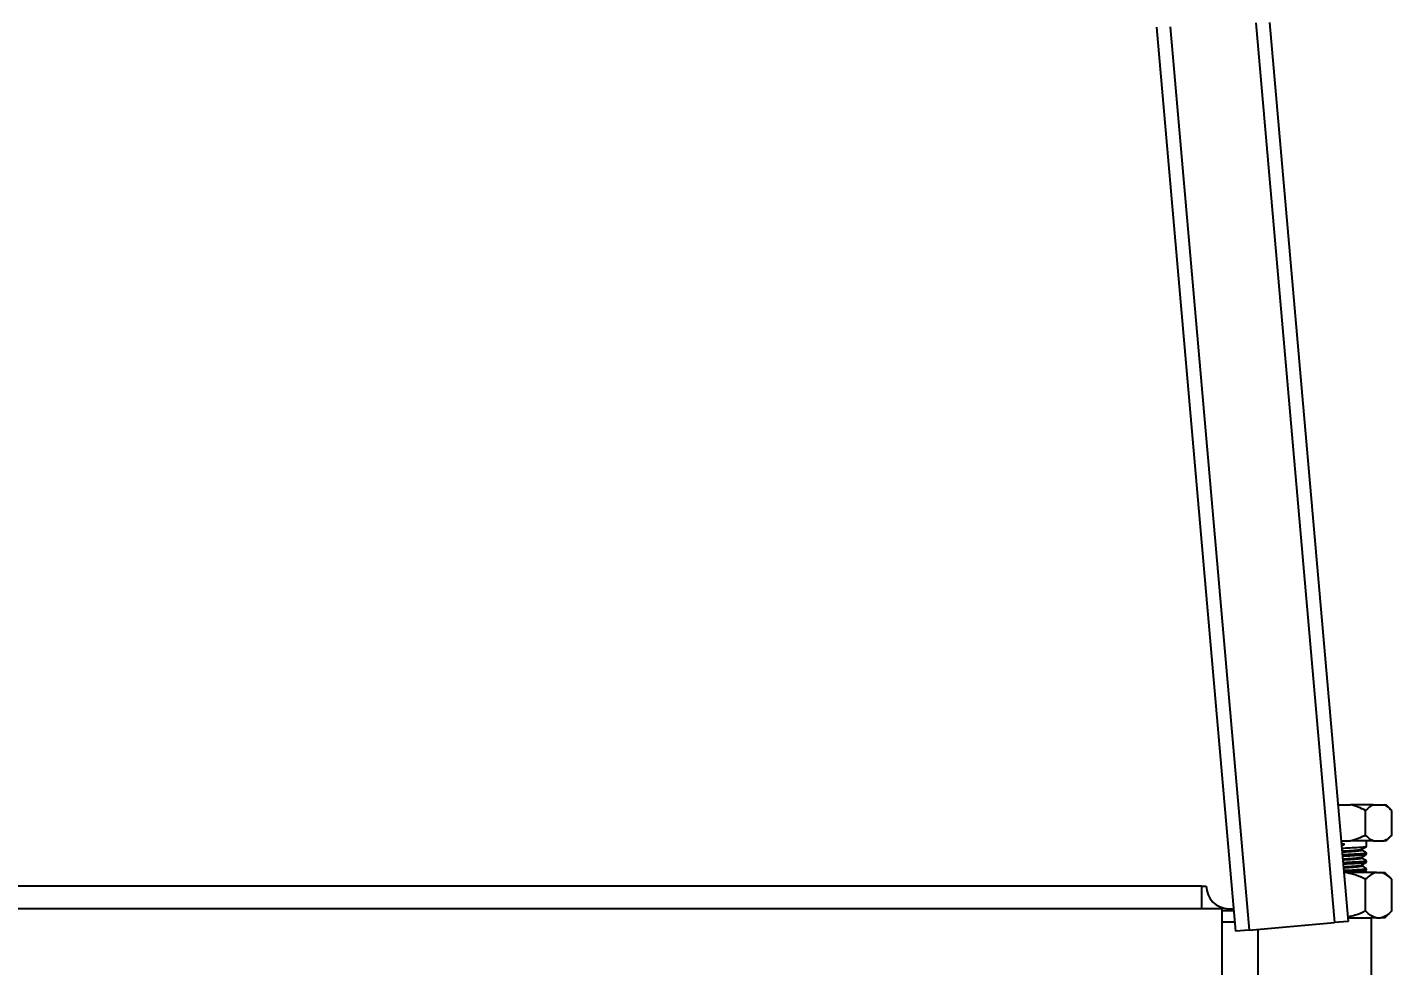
# Model space of a CAD drawing. Header units: millimetres. Extents: x 2 to 418, y 2 to 295.
# Drawn here: x 70.27 to 90.41, y 80.42 to 94.26 of the extents above; entities that cross this region are included whole.
import ezdxf

# ---------------------------------------------------------------- set-up
doc = ezdxf.new("R2010")
doc.units = ezdxf.units.MM
doc.styles.add('SLDTEXTSTYLE0', font='TXT', dxfattribs={"width": 0.75})
doc.dimstyles.new('SLDDIMSTYLE0', dxfattribs={"dimtxt": 3.175, "dimasz": 3.302, "dimexe": 0, "dimexo": 0.0625, "dimgap": 0.79375, "dimtad": 0, "dimtih": 1, "dimtoh": 1, "dimlfac": 15, "dimrnd": 1e-09, "dimzin": 4, "dimdsep": 46, "dimtxsty": 'SLDTEXTSTYLE0', "dimsah": 1, "dimcen": 0.09, "dimadec": 0, "dimazin": 1, "dimtfac": 1, "dimtmove": 0, "dimatfit": 0, "dimfxl": 0, "dimfrac": 2, "dimtolj": 1, "dimtzin": 12, "dimarcsym": 0})

# ---------------------------------------------------------------- blocks, each defined once
blk = doc.blocks.new('_D')
at = {"color": 7, "linetype": 'Continuous', "lineweight": 0}
for p, q in [((37.671, 80.124), (37.671, 86.474)), ((69.001, 80.124), (34.496, 80.124)), ((53.668, 74.391), (34.496, 74.391)), ((37.671, 67.597), (37.671, 74.391)), ((31.321, 67.597), (37.671, 67.597))]:
    blk.add_line(p, q, dxfattribs=at)
at = {"color": 7, "linetype": 'Continuous', "lineweight": 18}
for points in [[(37.671, 80.124), (38.179, 83.426), (37.163, 83.426)], [(37.671, 74.391), (37.163, 71.089), (38.179, 71.089)]]:
    blk.add_solid(points, dxfattribs=at)
at = {"color": 7, "linetype": 'Continuous', "lineweight": 18, "char_height": 3.175, "attachment_point": 1, "style": 'SLDTEXTSTYLE0'}
for s, insert in [('%%c', (15.976, 69.137)), ('86.00', (20.764, 69.185))]:
    blk.add_mtext(s, dxfattribs=dict(at, insert=insert))

msp = doc.modelspace()

# ---------------------------------------------------------------- linework, layer by layer
at = {"color": 7, "linetype": 'Continuous', "lineweight": 25}
for p, q in [((86.93767, 94.25731), (88.10418, 80.92398)), ((87.13767, 94.26604), (88.30342, 80.94141)), ((88.40434, 94.32135), (89.56527, 81.05181)), ((88.60433, 94.33008), (89.76451, 81.06924)), ((89.6139, 82.79064), (89.80135, 82.79064)), ((90.13318, 82.79064), (89.80135, 82.79064)), ((90.13318, 82.79064), (90.29686, 82.79064)), ((90.29686, 82.79064), (90.32414, 82.79064)), ((90.40747, 82.70731), (90.32414, 82.79064)), ((90.02257, 82.34064), (90.02257, 82.70731)), ((90.40747, 82.34064), (90.40747, 82.70731)), ((89.66057, 82.25731), (89.80135, 82.25731)), ((89.66337, 82.2253), (89.70684, 82.21398)), ((89.66436, 82.21398), (89.70684, 82.21398)), ((89.66552, 82.20064), (89.70684, 82.20064)), ((89.66645, 82.1901), (89.70684, 82.20064)), ((89.70684, 82.20064), (89.70684, 82.21398)), ((90.13318, 82.25731), (89.80135, 82.25731)), ((90.03767, 82.17814), (90.03767, 82.25731)), ((90.13318, 82.25731), (90.29686, 82.25731)), ((90.32414, 82.25731), (90.29686, 82.25731)), ((90.32414, 82.25731), (90.40747, 82.34064)), ((89.96224, 82.00468), (89.96224, 82.01718)), ((89.96254, 82.12133), (89.96254, 82.13388)), ((90.03185, 81.96287), (90.03767, 81.96148)), ((90.03216, 82.07946), (90.03767, 82.07814)), ((90.03767, 82.06148), (90.03767, 82.07814)), ((90.03767, 81.94481), (90.03767, 81.96148)), ((90.18266, 81.79064), (89.70238, 81.79064)), ((89.96223, 81.88811), (89.96223, 81.90059)), ((90.03233, 81.84609), (90.03767, 81.84481)), ((90.03767, 81.82814), (90.03767, 81.84481)), ((90.18266, 81.79064), (90.24738, 81.79064)), ((90.24738, 81.79064), (90.30747, 81.79064)), ((90.40747, 81.69064), (90.30747, 81.79064)), ((87.60434, 81.59064), (52.93767, 81.59064)), ((87.60434, 81.59064), (87.671, 81.59064)), ((87.60434, 81.25731), (87.60434, 81.59064)), ((90.02257, 81.22398), (90.02257, 81.69064)), ((90.0318, 81.71007), (90.03767, 81.71148)), ((90.40747, 81.22398), (90.40747, 81.69064)), ((87.60434, 81.25731), (52.93767, 81.25731)), ((87.90434, 81.25731), (87.60434, 81.25731)), ((87.90434, 81.22398), (87.90434, 81.27266)), ((87.90434, 81.05731), (87.90434, 81.22398)), ((88.07794, 81.22398), (87.90434, 81.22398)), ((88.00434, 81.25731), (88.07502, 81.25731)), ((90.30747, 81.12398), (90.40747, 81.22398)), ((87.90434, 74.92398), (87.90434, 81.05731)), ((88.30342, 80.94141), (89.56527, 81.05181)), ((88.43767, 74.92398), (88.43767, 80.95315)), ((89.76451, 81.06924), (89.56527, 81.05181)), ((89.75972, 81.12398), (90.10434, 81.12398)), ((90.18266, 81.12398), (90.10434, 81.12398)), ((90.10434, 81.12398), (90.10434, 79.45731)), ((90.18266, 81.12398), (90.24738, 81.12398)), ((90.30747, 81.12398), (90.24738, 81.12398)), ((88.30342, 80.94141), (88.10418, 80.92398))]:
    msp.add_line(p, q, dxfattribs=at)
at = {"color": 8, "linetype": 'Continuous', "lineweight": 25}
msp.add_line((88.09252, 81.05731), (87.90434, 81.05731), dxfattribs=at)
at = {"color": 7, "linetype": 'Continuous', "lineweight": 25}
msp.add_arc((88.00434, 81.59064), 0.33333, 180, 270, dxfattribs=at)
for points in [[(90.02257, 82.70731), (89.95171, 82.74274), (89.87862, 82.77222), (89.80135, 82.79064)], [(90.13318, 82.79064), (90.09455, 82.77222), (90.058, 82.74274), (90.02257, 82.70731)], [(90.40747, 82.70731), (90.37204, 82.74274), (90.33549, 82.77222), (90.29686, 82.79064)], [(90.02257, 82.34064), (89.95171, 82.30522), (89.87862, 82.27573), (89.80135, 82.25731)], [(90.13318, 82.25731), (90.09455, 82.27573), (90.058, 82.30522), (90.02257, 82.34064)], [(90.40747, 82.34064), (90.37204, 82.30522), (90.33549, 82.27573), (90.29686, 82.25731)]]:
    msp.add_open_spline(points, degree=3, dxfattribs=at)
for points, knots in [([(89.66991, 82.15051), (89.71116, 82.15243), (89.80468, 82.15678), (89.92699, 82.16356), (90.01967, 82.17085), (90.03167, 82.17571), (90.03767, 82.17814)], [0, 0, 0, 0, 0.20831337, 0.47220891, 0.73610446, 1, 1, 1, 1]), ([(89.96153, 82.13329), (89.97425, 82.14067), (89.99969, 82.15543), (90.02513, 82.17018), (90.03786, 82.17755)], [0, 0, 0, 0, 0.49985757, 1, 1, 1, 1]), ([(89.67365, 82.10774), (89.70196, 82.10937), (89.76745, 82.11314), (89.85645, 82.119), (89.92385, 82.1253), (89.95948, 82.13003), (89.95798, 82.13272), (89.95765, 82.13329)], [0, 0, 0, 0, 0.19200265, 0.44413485, 0.68503718, 0.93235305, 1, 1, 1, 1]), ([(89.67481, 82.09447), (89.70273, 82.09608), (89.76784, 82.09983), (89.85628, 82.10567), (89.92444, 82.11197), (89.96135, 82.11718), (89.9586, 82.12035), (89.95768, 82.12141)], [0, 0, 0, 0, 0.179624, 0.41882655, 0.64737511, 0.88200832, 1, 1, 1, 1]), ([(90.03767, 82.07814), (90.03167, 82.07571), (90.01968, 82.07085), (89.92694, 82.06356), (89.80732, 82.05692), (89.71687, 82.05271), (89.67862, 82.05093)], [0, 0, 0, 0, 0.26791977, 0.53583955, 0.80375932, 1, 1, 1, 1]), ([(89.68007, 82.03433), (89.71782, 82.03609), (89.80776, 82.04028), (89.92694, 82.04689), (90.01968, 82.05419), (90.03167, 82.05905), (90.03767, 82.06148)], [0, 0, 0, 0, 0.19419268, 0.46279512, 0.73139756, 1, 1, 1, 1]), ([(89.68381, 81.99164), (89.69361, 81.9922), (89.74094, 81.99491), (89.81826, 81.99968), (89.89892, 82.00598), (89.9499, 82.01158), (89.95508, 82.01513), (89.95716, 82.01655)], [0, 0, 0, 0, 0.06767185, 0.32684154, 0.57214905, 0.82869974, 1, 1, 1, 1]), ([(89.68497, 81.97837), (89.69438, 81.97891), (89.74134, 81.9816), (89.81786, 81.98635), (89.90027, 81.99265), (89.95073, 81.99891), (89.96879, 82.00355), (89.95966, 82.00604), (89.95817, 82.00645)], [0, 0, 0, 0, 0.05765923, 0.28760241, 0.50524664, 0.73286616, 0.95634533, 1, 1, 1, 1]), ([(90.03767, 81.96148), (90.03168, 81.95905), (90.01969, 81.95419), (89.92689, 81.94689), (89.81041, 81.94041), (89.72352, 81.93636), (89.68879, 81.93475)], [0, 0, 0, 0, 0.27277264, 0.54554528, 0.81831792, 1, 1, 1, 1]), ([(89.9611, 82.01651), (89.97381, 82.02389), (89.99923, 82.03865), (90.02465, 82.0534), (90.03737, 82.06078)], [0, 0, 0, 0, 0.49985331, 1, 1, 1, 1]), ([(90.03734, 82.07894), (90.02464, 82.0863), (89.99925, 82.10101), (89.97385, 82.11574), (89.96116, 82.1231)], [0, 0, 0, 0, 0.50016005, 1, 1, 1, 1]), ([(90.03694, 81.96234), (90.02425, 81.9697), (89.99935, 81.98414), (89.97445, 81.9986), (89.96224, 82.00569)], [0, 0, 0, 0, 0.50958166, 1, 1, 1, 1]), ([(89.69024, 81.91815), (89.72447, 81.91974), (89.81085, 81.92377), (89.92688, 81.93023), (90.01969, 81.93752), (90.03168, 81.94238), (90.03767, 81.94481)], [0, 0, 0, 0, 0.17955912, 0.45303941, 0.72651971, 1, 1, 1, 1]), ([(89.69396, 81.87559), (89.72189, 81.87722), (89.78474, 81.88089), (89.86879, 81.88666), (89.93314, 81.89292), (89.96313, 81.89791), (89.95908, 81.90075), (89.95796, 81.90154)], [0, 0, 0, 0, 0.18787345, 0.42272171, 0.67076256, 0.90912877, 1, 1, 1, 1]), ([(89.69512, 81.86233), (89.72265, 81.86393), (89.78509, 81.86758), (89.86879, 81.87333), (89.93314, 81.87958), (89.96313, 81.88457), (89.95908, 81.88742), (89.95796, 81.8882)], [0, 0, 0, 0, 0.18570424, 0.42117979, 0.66988315, 0.90888605, 1, 1, 1, 1]), ([(90.03767, 81.84481), (90.03168, 81.84238), (90.01971, 81.83752), (89.92683, 81.83023), (89.8135, 81.82391), (89.73018, 81.82002), (89.69895, 81.81856)], [0, 0, 0, 0, 0.27780455, 0.5556091, 0.83341365, 1, 1, 1, 1]), ([(89.69909, 81.80185), (89.70587, 81.80216), (89.74288, 81.80389), (89.80692, 81.80702), (89.88529, 81.81125), (89.9508, 81.81547), (89.99983, 81.81969), (90.03166, 81.82392), (90.03567, 81.82674), (90.03767, 81.82814)], [0, 0, 0, 0, 0.03603061, 0.19669217, 0.35735374, 0.5180153, 0.67867687, 0.83933843, 1, 1, 1, 1]), ([(90.02257, 81.69064), (89.97191, 81.71597), (89.92025, 81.73811), (89.81392, 81.77271), (89.75924, 81.78515), (89.70238, 81.79064)], [0, 0, 0, 0, 0.5, 0.5, 1, 1, 1, 1]), ([(89.96083, 81.89978), (89.97354, 81.90716), (89.99896, 81.92192), (90.02439, 81.93667), (90.0371, 81.94405)], [0, 0, 0, 0, 0.49983017, 1, 1, 1, 1]), ([(90.03726, 81.84555), (90.02457, 81.85291), (89.99956, 81.86742), (89.97455, 81.88194), (89.96223, 81.8891)], [0, 0, 0, 0, 0.50722604, 1, 1, 1, 1]), ([(89.974, 81.79064), (89.98245, 81.79554), (90.00363, 81.80783), (90.02481, 81.8201), (90.03754, 81.82748)], [0, 0, 0, 0, 0.398940036, 1, 1, 1, 1]), ([(90.18266, 81.79064), (90.15441, 81.78519), (90.12711, 81.77283), (90.07387, 81.73822), (90.04783, 81.71591), (90.02257, 81.69064)], [0, 0, 0, 0, 0.5, 0.5, 1, 1, 1, 1]), ([(90.40747, 81.69064), (90.38214, 81.71597), (90.35631, 81.73811), (90.30314, 81.77271), (90.2758, 81.78515), (90.24738, 81.79064)], [0, 0, 0, 0, 0.5, 0.5, 1, 1, 1, 1]), ([(90.02257, 81.22398), (89.97244, 81.19977), (89.88806, 81.15904), (89.79602, 81.14273), (89.75866, 81.13611)], [0, 0, 0, 0, 0.594127116, 1, 1, 1, 1]), ([(90.18266, 81.12398), (90.15441, 81.12944), (90.12711, 81.14179), (90.07387, 81.1764), (90.04783, 81.19871), (90.02257, 81.22398)], [0, 0, 0, 0, 0.5, 0.5, 1, 1, 1, 1]), ([(90.40747, 81.22398), (90.38214, 81.19865), (90.35631, 81.17651), (90.30314, 81.14191), (90.2758, 81.12947), (90.24738, 81.12398)], [0, 0, 0, 0, 0.5, 0.5, 1, 1, 1, 1])]:
    msp.add_open_spline(points, degree=3, knots=knots, dxfattribs=at)

# ---------------------------------------------------------------- dimensions: what is measured, and where the dimension line sits
at = {"color": 7, "linetype": 'Continuous', "lineweight": 18}
dim = msp.add_linear_dim(base=(37.671, 74.39064), p1=(70.271, 80.12398), p2=(54.93767, 74.39064), angle=90, text='%%c<>', dimstyle='SLDDIMSTYLE0', dxfattribs=at)
dim.commit()
dim.dimension.update_dxf_attribs({"geometry": '_D', "text_midpoint": (37.671, 67.59671), "dimtype": 160})

doc.saveas('drawing.dxf')
